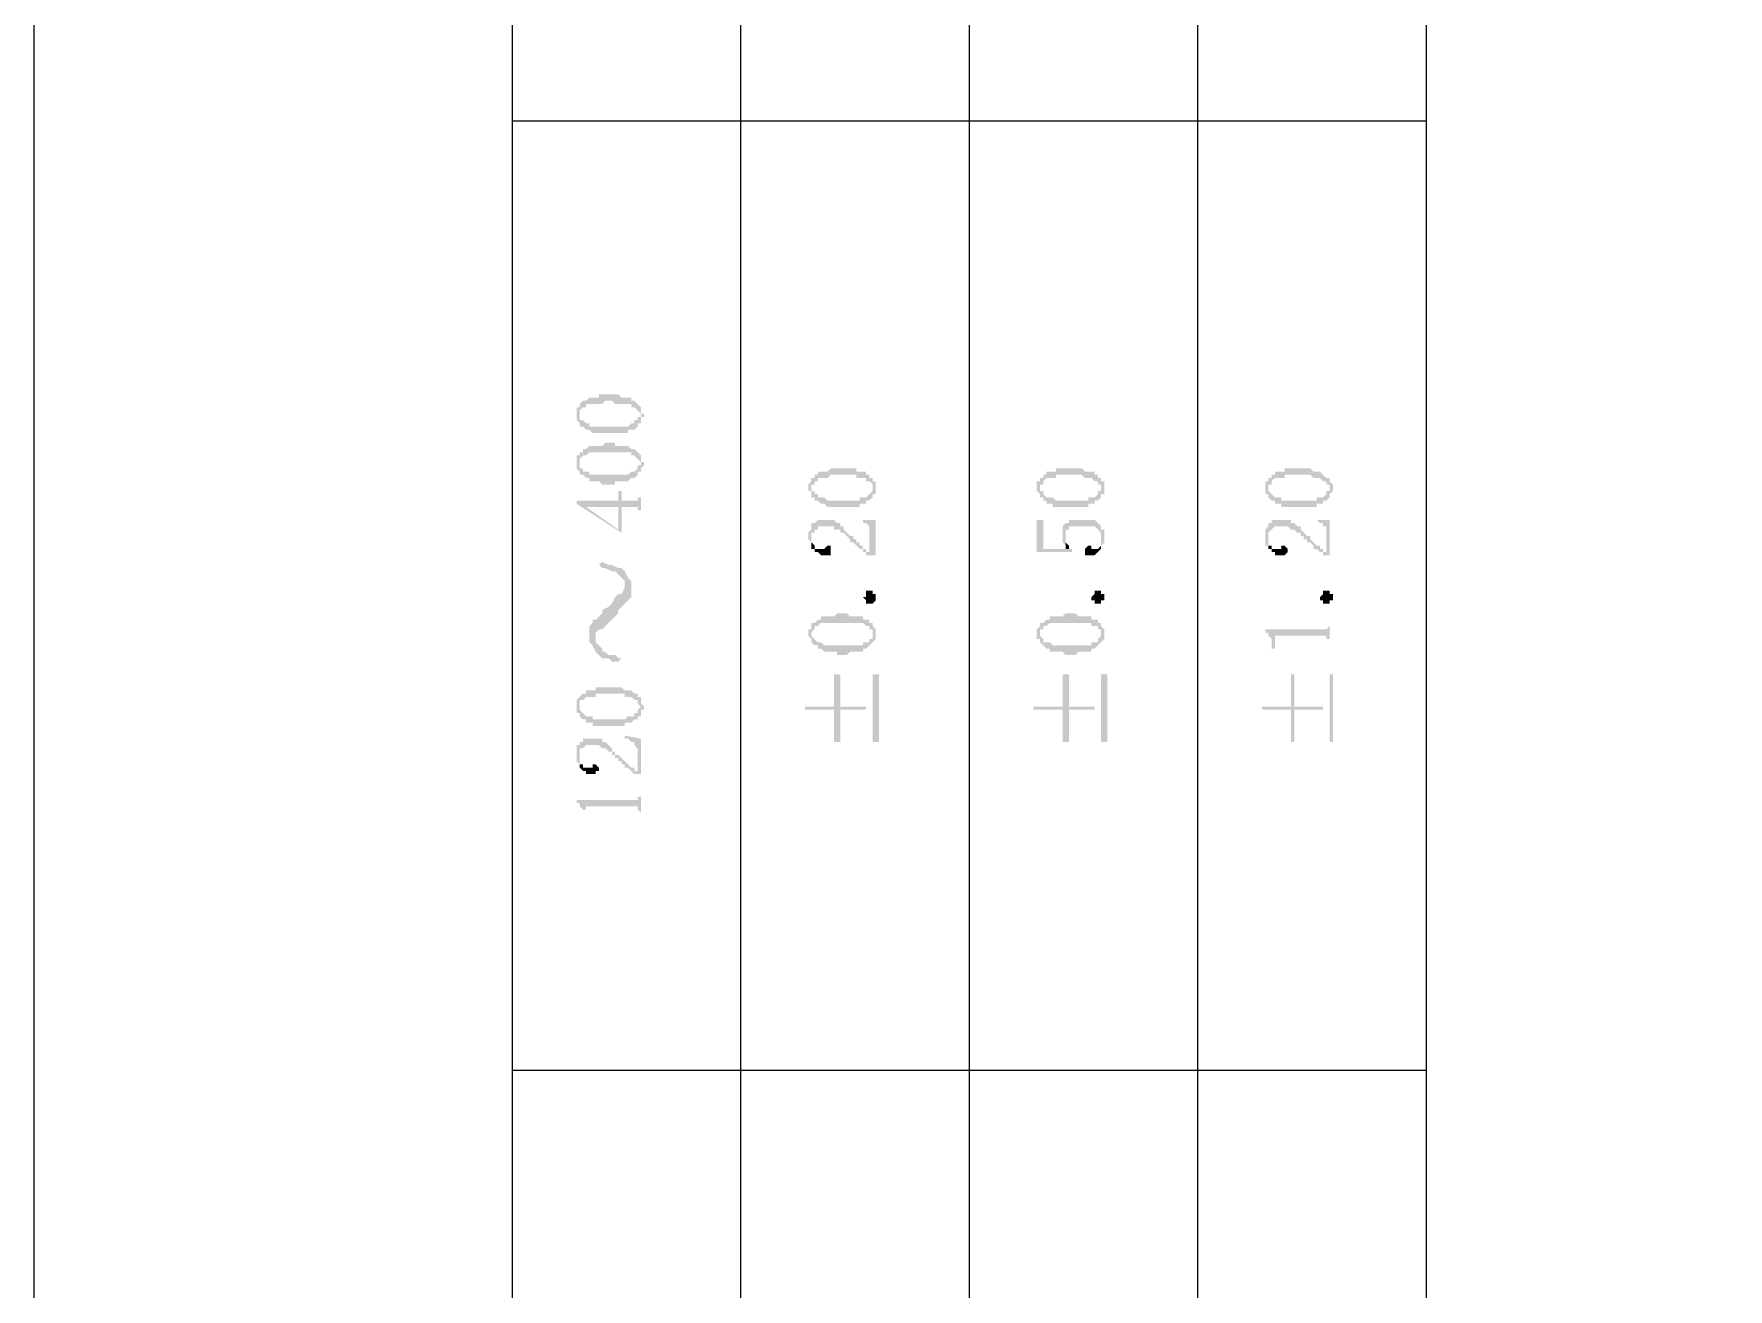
# Model space of a CAD drawing. Header units: inches. Extents: x 3613 to 8393, y -2205 to -794.
# Drawn here: x 6219.93 to 6243.69, y -1096.55 to -1078.95 of the extents above; entities that cross this region are included whole.
import ezdxf

# ---------------------------------------------------------------- set-up
doc = ezdxf.new("R2010")
doc.units = ezdxf.units.IN
doc.header["$MEASUREMENT"] = 0

msp = doc.modelspace()

# ---------------------------------------------------------------- hatches: boundary and pattern name
at = {"transparency": 33554559}
for points in [[(6227.542, -1084.279), (6227.542, -1084.324), (6227.542, -1084.369), (6227.542, -1084.369), (6227.587, -1084.414), (6227.587, -1084.279), (6227.587, -1084.234), (6227.587, -1084.234), (6227.632, -1084.188), (6227.677, -1084.188), (6227.677, -1084.143), (6227.903, -1084.143), (6227.948, -1084.098), (6228.038, -1084.098), (6228.083, -1084.143), (6228.309, -1084.143), (6228.309, -1084.188), (6228.354, -1084.188), (6228.399, -1084.234), (6228.399, -1084.234), (6228.444, -1084.279), (6228.444, -1084.188), (6228.399, -1084.143), (6228.399, -1084.143), (6228.354, -1084.098), (6228.309, -1084.098), (6228.309, -1084.053), (6228.173, -1084.053), (6228.128, -1084.008), (6227.857, -1084.008), (6227.857, -1084.053), (6227.722, -1084.053), (6227.677, -1084.098), (6227.632, -1084.098), (6227.587, -1084.143), (6227.587, -1084.188), (6227.542, -1084.188), (6227.542, -1084.234)], [(6227.587, -1084.414), (6227.587, -1084.459), (6227.632, -1084.459), (6227.677, -1084.504), (6227.722, -1084.504), (6227.767, -1084.549), (6228.264, -1084.549), (6228.264, -1084.504), (6228.354, -1084.504), (6228.399, -1084.459), (6228.399, -1084.414), (6228.444, -1084.414), (6228.444, -1084.369), (6228.444, -1084.324), (6228.489, -1084.324), (6228.489, -1084.279), (6228.444, -1084.279), (6228.444, -1084.234), (6228.444, -1084.188), (6228.444, -1084.324), (6228.399, -1084.324), (6228.399, -1084.369), (6228.354, -1084.369), (6228.354, -1084.414), (6228.309, -1084.414), (6228.264, -1084.459), (6227.722, -1084.459), (6227.722, -1084.414), (6227.677, -1084.414), (6227.632, -1084.369), (6227.587, -1084.369), (6227.587, -1084.324), (6227.587, -1084.279)], [(6227.542, -1084.956), (6227.542, -1085.001), (6227.542, -1085.046), (6227.542, -1085.046), (6227.587, -1085.091), (6227.587, -1084.956), (6227.587, -1084.911), (6227.587, -1084.911), (6227.632, -1084.865), (6227.677, -1084.865), (6227.722, -1084.82), (6228.309, -1084.82), (6228.309, -1084.865), (6228.354, -1084.865), (6228.399, -1084.911), (6228.399, -1084.911), (6228.444, -1084.956), (6228.444, -1084.865), (6228.399, -1084.82), (6228.399, -1084.82), (6228.354, -1084.775), (6228.309, -1084.775), (6228.264, -1084.73), (6228.083, -1084.73), (6228.083, -1084.685), (6227.948, -1084.685), (6227.903, -1084.73), (6227.722, -1084.73), (6227.677, -1084.775), (6227.632, -1084.775), (6227.632, -1084.82), (6227.587, -1084.82), (6227.587, -1084.865), (6227.542, -1084.865), (6227.542, -1084.911)], [(6227.587, -1085.091), (6227.587, -1085.136), (6227.632, -1085.136), (6227.677, -1085.181), (6227.722, -1085.181), (6227.722, -1085.226), (6227.857, -1085.226), (6227.903, -1085.272), (6228.083, -1085.272), (6228.083, -1085.226), (6228.264, -1085.226), (6228.309, -1085.181), (6228.354, -1085.181), (6228.399, -1085.136), (6228.399, -1085.091), (6228.444, -1085.091), (6228.444, -1085.046), (6228.444, -1085.046), (6228.489, -1085.001), (6228.489, -1084.956), (6228.444, -1084.956), (6228.444, -1084.911), (6228.444, -1084.865), (6228.444, -1085.001), (6228.399, -1085.001), (6228.399, -1085.046), (6228.399, -1085.046), (6228.354, -1085.091), (6228.309, -1085.091), (6228.264, -1085.136), (6227.722, -1085.136), (6227.722, -1085.091), (6227.632, -1085.091), (6227.632, -1085.046), (6227.587, -1085.046), (6227.587, -1085.001), (6227.587, -1084.956)], [(6230.791, -1085.317), (6230.791, -1085.362), (6230.836, -1085.362), (6230.836, -1085.407), (6230.836, -1085.452), (6230.836, -1085.317), (6230.836, -1085.272), (6230.881, -1085.272), (6230.881, -1085.226), (6230.926, -1085.226), (6230.926, -1085.181), (6231.062, -1085.181), (6231.107, -1085.136), (6231.468, -1085.136), (6231.468, -1085.181), (6231.603, -1085.181), (6231.603, -1085.226), (6231.649, -1085.226), (6231.694, -1085.272), (6231.694, -1085.317), (6231.694, -1085.181), (6231.649, -1085.181), (6231.649, -1085.136), (6231.603, -1085.136), (6231.603, -1085.091), (6231.468, -1085.091), (6231.468, -1085.046), (6231.107, -1085.046), (6231.062, -1085.091), (6230.926, -1085.091), (6230.926, -1085.136), (6230.881, -1085.136), (6230.881, -1085.181), (6230.836, -1085.181), (6230.836, -1085.226), (6230.836, -1085.226), (6230.791, -1085.272)], [(6233.995, -1085.317), (6233.995, -1085.362), (6233.995, -1085.362), (6234.041, -1085.407), (6234.041, -1085.452), (6234.041, -1085.317), (6234.041, -1085.272), (6234.086, -1085.272), (6234.086, -1085.226), (6234.086, -1085.226), (6234.131, -1085.181), (6234.266, -1085.181), (6234.266, -1085.136), (6234.627, -1085.136), (6234.672, -1085.181), (6234.763, -1085.181), (6234.808, -1085.226), (6234.853, -1085.226), (6234.853, -1085.272), (6234.898, -1085.272), (6234.898, -1085.317), (6234.898, -1085.181), (6234.853, -1085.181), (6234.853, -1085.136), (6234.808, -1085.136), (6234.808, -1085.091), (6234.672, -1085.091), (6234.627, -1085.046), (6234.266, -1085.046), (6234.266, -1085.091), (6234.131, -1085.091), (6234.131, -1085.136), (6234.086, -1085.136), (6234.086, -1085.181), (6234.041, -1085.181), (6234.041, -1085.226), (6233.995, -1085.226)], [(6237.2, -1085.317), (6237.2, -1085.362), (6237.2, -1085.407), (6237.245, -1085.407), (6237.245, -1085.452), (6237.245, -1085.317), (6237.245, -1085.272), (6237.29, -1085.272), (6237.29, -1085.226), (6237.29, -1085.226), (6237.335, -1085.181), (6237.471, -1085.181), (6237.471, -1085.136), (6237.832, -1085.136), (6237.877, -1085.181), (6237.967, -1085.181), (6238.012, -1085.226), (6238.057, -1085.226), (6238.057, -1085.272), (6238.102, -1085.272), (6238.102, -1085.317), (6238.102, -1085.181), (6238.057, -1085.181), (6238.012, -1085.136), (6238.012, -1085.136), (6237.967, -1085.091), (6237.877, -1085.091), (6237.832, -1085.046), (6237.471, -1085.046), (6237.471, -1085.091), (6237.335, -1085.091), (6237.335, -1085.136), (6237.29, -1085.136), (6237.29, -1085.181), (6237.245, -1085.181), (6237.245, -1085.226), (6237.2, -1085.226)], [(6230.836, -1085.452), (6230.881, -1085.452), (6230.881, -1085.497), (6230.926, -1085.497), (6230.972, -1085.542), (6231.017, -1085.542), (6231.062, -1085.587), (6231.513, -1085.587), (6231.513, -1085.542), (6231.603, -1085.542), (6231.603, -1085.497), (6231.649, -1085.497), (6231.694, -1085.452), (6231.694, -1085.407), (6231.739, -1085.407), (6231.739, -1085.362), (6231.739, -1085.317), (6231.739, -1085.272), (6231.739, -1085.226), (6231.694, -1085.226), (6231.694, -1085.181), (6231.694, -1085.362), (6231.694, -1085.362), (6231.649, -1085.407), (6231.649, -1085.407), (6231.603, -1085.452), (6231.513, -1085.452), (6231.513, -1085.497), (6231.062, -1085.497), (6231.017, -1085.452), (6230.926, -1085.452), (6230.926, -1085.407), (6230.881, -1085.407), (6230.881, -1085.362), (6230.836, -1085.362), (6230.836, -1085.317)], [(6234.041, -1085.452), (6234.086, -1085.452), (6234.086, -1085.497), (6234.131, -1085.497), (6234.131, -1085.542), (6234.221, -1085.542), (6234.221, -1085.587), (6234.718, -1085.587), (6234.718, -1085.542), (6234.808, -1085.542), (6234.808, -1085.497), (6234.853, -1085.497), (6234.898, -1085.452), (6234.898, -1085.407), (6234.943, -1085.407), (6234.943, -1085.362), (6234.943, -1085.317), (6234.943, -1085.272), (6234.943, -1085.226), (6234.898, -1085.226), (6234.898, -1085.181), (6234.898, -1085.362), (6234.853, -1085.362), (6234.853, -1085.407), (6234.853, -1085.407), (6234.808, -1085.452), (6234.718, -1085.452), (6234.718, -1085.497), (6234.266, -1085.497), (6234.221, -1085.452), (6234.131, -1085.452), (6234.086, -1085.407), (6234.086, -1085.362), (6234.041, -1085.362), (6234.041, -1085.317)], [(6237.245, -1085.452), (6237.245, -1085.452), (6237.29, -1085.497), (6237.335, -1085.497), (6237.335, -1085.542), (6237.426, -1085.542), (6237.426, -1085.587), (6237.922, -1085.587), (6237.922, -1085.542), (6238.012, -1085.542), (6238.012, -1085.497), (6238.057, -1085.497), (6238.102, -1085.452), (6238.102, -1085.407), (6238.102, -1085.407), (6238.148, -1085.362), (6238.148, -1085.317), (6238.148, -1085.272), (6238.148, -1085.272), (6238.102, -1085.226), (6238.102, -1085.181), (6238.102, -1085.362), (6238.057, -1085.362), (6238.057, -1085.407), (6238.057, -1085.407), (6238.012, -1085.452), (6237.922, -1085.452), (6237.922, -1085.497), (6237.426, -1085.497), (6237.426, -1085.452), (6237.335, -1085.452), (6237.29, -1085.407), (6237.29, -1085.407), (6237.245, -1085.362), (6237.245, -1085.317)], [(6227.542, -1085.497), (6227.542, -1085.542), (6228.173, -1085.949), (6228.173, -1085.587), (6228.399, -1085.587), (6228.399, -1085.633), (6228.444, -1085.633), (6228.444, -1085.723), (6228.444, -1085.362), (6228.444, -1085.452), (6228.399, -1085.452), (6228.399, -1085.497), (6228.173, -1085.497), (6228.173, -1085.362), (6228.128, -1085.362), (6228.128, -1085.903), (6227.677, -1085.587), (6227.677, -1085.587)], [(6227.542, -1085.497), (6227.677, -1085.587), (6228.128, -1085.587), (6228.128, -1085.903), (6228.128, -1085.497)], [(6230.791, -1085.994), (6230.791, -1086.039), (6230.791, -1086.039), (6230.836, -1086.084), (6230.836, -1086.129), (6230.836, -1085.994), (6230.836, -1085.949), (6230.881, -1085.949), (6230.881, -1085.903), (6230.926, -1085.903), (6230.926, -1085.858), (6231.152, -1085.858), (6231.152, -1085.903), (6231.242, -1085.903), (6231.242, -1085.949), (6231.288, -1085.949), (6231.333, -1085.994), (6231.333, -1085.994), (6231.378, -1086.039), (6231.378, -1086.084), (6231.423, -1086.084), (6231.468, -1086.129), (6231.468, -1086.129), (6231.513, -1086.174), (6231.558, -1086.174), (6231.558, -1086.219), (6231.603, -1086.219), (6231.603, -1086.264), (6231.649, -1086.264), (6231.649, -1086.219), (6231.603, -1086.219), (6231.603, -1086.174), (6231.558, -1086.174), (6231.558, -1086.129), (6231.513, -1086.129), (6231.513, -1086.084), (6231.468, -1086.084), (6231.468, -1086.039), (6231.423, -1086.039), (6231.423, -1085.994), (6231.378, -1085.994), (6231.333, -1085.949), (6231.333, -1085.949), (6231.288, -1085.903), (6231.288, -1085.858), (6231.242, -1085.858), (6231.242, -1085.813), (6231.197, -1085.813), (6231.152, -1085.768), (6230.926, -1085.768), (6230.881, -1085.813), (6230.836, -1085.813), (6230.836, -1085.858), (6230.836, -1085.903), (6230.836, -1085.903), (6230.791, -1085.949)], [(6231.513, -1085.768), (6231.558, -1085.768), (6231.558, -1085.813), (6231.603, -1085.813), (6231.649, -1085.858), (6231.649, -1086.264), (6231.739, -1086.264), (6231.739, -1085.768)], [(6233.995, -1085.768), (6233.995, -1086.219), (6234.492, -1086.219), (6234.492, -1086.174), (6234.086, -1086.174), (6234.086, -1085.768)], [(6234.357, -1085.994), (6234.357, -1086.039), (6234.357, -1086.084), (6234.357, -1086.084), (6234.402, -1086.129), (6234.402, -1085.994), (6234.402, -1085.949), (6234.402, -1085.903), (6234.447, -1085.903), (6234.447, -1085.858), (6234.808, -1085.858), (6234.853, -1085.903), (6234.853, -1085.903), (6234.898, -1085.949), (6234.898, -1086.129), (6234.898, -1086.129), (6234.943, -1086.084), (6234.943, -1086.039), (6234.943, -1085.949), (6234.943, -1085.903), (6234.898, -1085.903), (6234.898, -1085.858), (6234.898, -1085.858), (6234.853, -1085.813), (6234.853, -1085.813), (6234.808, -1085.768), (6234.447, -1085.768), (6234.447, -1085.813), (6234.402, -1085.813), (6234.357, -1085.858), (6234.357, -1085.903), (6234.357, -1085.949)], [(6237.2, -1085.994), (6237.2, -1086.039), (6237.2, -1086.129), (6237.245, -1086.129), (6237.245, -1085.994), (6237.245, -1085.949), (6237.245, -1085.949), (6237.29, -1085.903), (6237.29, -1085.903), (6237.335, -1085.858), (6237.516, -1085.858), (6237.561, -1085.903), (6237.606, -1085.903), (6237.651, -1085.949), (6237.696, -1085.949), (6237.696, -1085.994), (6237.741, -1085.994), (6237.741, -1086.039), (6237.787, -1086.039), (6237.787, -1086.084), (6237.832, -1086.084), (6237.877, -1086.129), (6237.877, -1086.174), (6237.922, -1086.174), (6237.967, -1086.219), (6238.012, -1086.219), (6238.012, -1086.264), (6238.057, -1086.264), (6238.057, -1086.219), (6238.012, -1086.219), (6238.012, -1086.174), (6237.967, -1086.174), (6237.967, -1086.129), (6237.922, -1086.129), (6237.877, -1086.084), (6237.877, -1086.084), (6237.832, -1086.039), (6237.832, -1085.994), (6237.787, -1085.994), (6237.741, -1085.949), (6237.741, -1085.949), (6237.696, -1085.903), (6237.696, -1085.858), (6237.651, -1085.858), (6237.606, -1085.813), (6237.561, -1085.813), (6237.561, -1085.768), (6237.29, -1085.768), (6237.29, -1085.813), (6237.245, -1085.813), (6237.245, -1085.858), (6237.245, -1085.858), (6237.2, -1085.903)], [(6237.877, -1085.768), (6237.922, -1085.768), (6237.967, -1085.813), (6238.012, -1085.813), (6238.012, -1085.858), (6238.057, -1085.858), (6238.057, -1086.264), (6238.102, -1086.264), (6238.102, -1085.768)], [(6234.402, -1086.129), (6234.402, -1086.174), (6234.447, -1086.174), (6234.447, -1086.129), (6234.447, -1086.129), (6234.402, -1086.084), (6234.402, -1086.039), (6234.402, -1085.994)], [(6230.836, -1086.129), (6230.836, -1086.174), (6230.881, -1086.174), (6230.881, -1086.219), (6230.926, -1086.219), (6230.972, -1086.264), (6231.107, -1086.264), (6231.107, -1086.174), (6231.107, -1086.129), (6231.062, -1086.129), (6231.017, -1086.174), (6230.881, -1086.174), (6230.881, -1086.129), (6230.881, -1086.129), (6230.836, -1086.084), (6230.836, -1086.039), (6230.836, -1086.039)], [(6234.672, -1086.219), (6234.672, -1086.264), (6234.808, -1086.264), (6234.853, -1086.219), (6234.853, -1086.219), (6234.898, -1086.174), (6234.898, -1086.039), (6234.898, -1086.084), (6234.898, -1086.129), (6234.898, -1086.129), (6234.853, -1086.174), (6234.763, -1086.174), (6234.763, -1086.129), (6234.718, -1086.129), (6234.672, -1086.174), (6234.672, -1086.174)], [(6237.245, -1086.129), (6237.245, -1086.174), (6237.29, -1086.174), (6237.29, -1086.219), (6237.335, -1086.219), (6237.335, -1086.264), (6237.471, -1086.264), (6237.516, -1086.219), (6237.516, -1086.174), (6237.516, -1086.174), (6237.471, -1086.129), (6237.426, -1086.129), (6237.426, -1086.174), (6237.29, -1086.174), (6237.29, -1086.129), (6237.245, -1086.129), (6237.245, -1086.084), (6237.245, -1086.039), (6237.245, -1086.039)], [(6227.857, -1086.4), (6227.903, -1086.445), (6227.948, -1086.445), (6228.038, -1086.49), (6228.083, -1086.49), (6228.128, -1086.535), (6228.128, -1086.535), (6228.173, -1086.58), (6228.219, -1086.626), (6228.219, -1086.941), (6228.219, -1086.941), (6228.264, -1086.896), (6228.309, -1086.851), (6228.309, -1086.626), (6228.264, -1086.58), (6228.219, -1086.49), (6228.219, -1086.49), (6228.173, -1086.445), (6228.128, -1086.445), (6228.038, -1086.4), (6227.993, -1086.4), (6227.903, -1086.355)], [(6227.722, -1087.393), (6227.722, -1087.483), (6227.767, -1087.528), (6227.812, -1087.618), (6227.812, -1087.438), (6227.812, -1087.348), (6227.857, -1087.303), (6227.903, -1087.303), (6227.948, -1087.257), (6227.993, -1087.212), (6228.038, -1087.167), (6228.083, -1087.122), (6228.128, -1087.077), (6228.128, -1087.032), (6228.173, -1086.987), (6228.219, -1086.941), (6228.219, -1086.671), (6228.219, -1086.716), (6228.173, -1086.806), (6228.128, -1086.806), (6228.083, -1086.851), (6228.038, -1086.941), (6228.038, -1086.941), (6227.993, -1086.987), (6227.903, -1087.032), (6227.903, -1087.077), (6227.857, -1087.122), (6227.812, -1087.167), (6227.767, -1087.167), (6227.767, -1087.212), (6227.722, -1087.257), (6227.722, -1087.348)], [(6231.739, -1086.851), (6231.739, -1086.896), (6231.739, -1086.896), (6231.694, -1086.941), (6231.603, -1086.941), (6231.603, -1086.896), (6231.603, -1086.896), (6231.558, -1086.851), (6231.603, -1086.851), (6231.603, -1086.806), (6231.603, -1086.761), (6231.694, -1086.761), (6231.694, -1086.806), (6231.739, -1086.806), (6231.739, -1086.851)], [(6234.943, -1086.851), (6234.943, -1086.896), (6234.898, -1086.896), (6234.898, -1086.941), (6234.808, -1086.941), (6234.808, -1086.896), (6234.763, -1086.896), (6234.763, -1086.851), (6234.763, -1086.851), (6234.808, -1086.806), (6234.808, -1086.761), (6234.898, -1086.761), (6234.898, -1086.806), (6234.943, -1086.806), (6234.943, -1086.851)], [(6238.148, -1086.851), (6238.148, -1086.896), (6238.102, -1086.896), (6238.102, -1086.941), (6238.012, -1086.941), (6238.012, -1086.896), (6237.967, -1086.896), (6237.967, -1086.851), (6237.967, -1086.851), (6238.012, -1086.806), (6238.012, -1086.761), (6238.102, -1086.761), (6238.102, -1086.806), (6238.148, -1086.806), (6238.148, -1086.851)], [(6230.791, -1087.348), (6230.791, -1087.393), (6230.791, -1087.393), (6230.836, -1087.438), (6230.836, -1087.483), (6230.836, -1087.348), (6230.836, -1087.348), (6230.881, -1087.303), (6230.881, -1087.257), (6230.926, -1087.257), (6230.972, -1087.212), (6231.558, -1087.212), (6231.603, -1087.257), (6231.649, -1087.257), (6231.649, -1087.303), (6231.694, -1087.303), (6231.694, -1087.348), (6231.694, -1087.212), (6231.649, -1087.212), (6231.649, -1087.167), (6231.558, -1087.167), (6231.558, -1087.122), (6231.378, -1087.122), (6231.333, -1087.077), (6231.197, -1087.077), (6231.152, -1087.122), (6230.972, -1087.122), (6230.972, -1087.167), (6230.926, -1087.167), (6230.881, -1087.212), (6230.836, -1087.212), (6230.836, -1087.257), (6230.836, -1087.303), (6230.791, -1087.303)], [(6233.995, -1087.348), (6233.995, -1087.393), (6233.995, -1087.438), (6234.041, -1087.438), (6234.041, -1087.483), (6234.041, -1087.348), (6234.041, -1087.303), (6234.086, -1087.303), (6234.086, -1087.257), (6234.131, -1087.257), (6234.176, -1087.212), (6234.763, -1087.212), (6234.763, -1087.257), (6234.853, -1087.257), (6234.853, -1087.303), (6234.898, -1087.303), (6234.898, -1087.348), (6234.898, -1087.212), (6234.853, -1087.212), (6234.853, -1087.167), (6234.763, -1087.167), (6234.763, -1087.122), (6234.582, -1087.122), (6234.537, -1087.077), (6234.402, -1087.077), (6234.357, -1087.122), (6234.176, -1087.122), (6234.176, -1087.167), (6234.131, -1087.167), (6234.086, -1087.212), (6234.041, -1087.212), (6234.041, -1087.257), (6234.041, -1087.257), (6233.995, -1087.303)], [(6237.2, -1087.303), (6237.2, -1087.348), (6237.245, -1087.348), (6237.245, -1087.393), (6237.245, -1087.393), (6237.29, -1087.438), (6237.29, -1087.573), (6237.335, -1087.573), (6237.335, -1087.438), (6237.335, -1087.393), (6238.057, -1087.393), (6238.057, -1087.438), (6238.102, -1087.438), (6238.102, -1087.573), (6238.102, -1087.167), (6238.102, -1087.257), (6238.102, -1087.257), (6238.057, -1087.303), (6238.012, -1087.303)], [(6230.836, -1087.483), (6230.881, -1087.528), (6230.926, -1087.528), (6230.926, -1087.573), (6230.972, -1087.573), (6231.017, -1087.618), (6231.197, -1087.618), (6231.197, -1087.664), (6231.333, -1087.664), (6231.378, -1087.618), (6231.558, -1087.618), (6231.558, -1087.573), (6231.603, -1087.573), (6231.649, -1087.528), (6231.649, -1087.528), (6231.694, -1087.483), (6231.694, -1087.483), (6231.739, -1087.438), (6231.739, -1087.348), (6231.739, -1087.303), (6231.739, -1087.303), (6231.694, -1087.257), (6231.694, -1087.393), (6231.694, -1087.438), (6231.649, -1087.438), (6231.649, -1087.483), (6231.558, -1087.483), (6231.558, -1087.528), (6231.017, -1087.528), (6230.972, -1087.483), (6230.926, -1087.483), (6230.881, -1087.438), (6230.881, -1087.438), (6230.836, -1087.393), (6230.836, -1087.348)], [(6234.041, -1087.483), (6234.086, -1087.528), (6234.086, -1087.528), (6234.131, -1087.573), (6234.176, -1087.573), (6234.176, -1087.618), (6234.357, -1087.618), (6234.402, -1087.664), (6234.537, -1087.664), (6234.582, -1087.618), (6234.763, -1087.618), (6234.763, -1087.573), (6234.808, -1087.573), (6234.853, -1087.528), (6234.853, -1087.528), (6234.898, -1087.483), (6234.898, -1087.483), (6234.943, -1087.438), (6234.943, -1087.348), (6234.943, -1087.303), (6234.943, -1087.303), (6234.898, -1087.257), (6234.898, -1087.393), (6234.898, -1087.393), (6234.853, -1087.438), (6234.853, -1087.483), (6234.763, -1087.483), (6234.763, -1087.528), (6234.221, -1087.528), (6234.176, -1087.483), (6234.086, -1087.483), (6234.086, -1087.438), (6234.086, -1087.438), (6234.041, -1087.393), (6234.041, -1087.348)], [(6227.812, -1087.618), (6227.812, -1087.618), (6227.857, -1087.664), (6227.903, -1087.709), (6227.993, -1087.709), (6228.038, -1087.754), (6228.128, -1087.754), (6228.173, -1087.709), (6228.128, -1087.709), (6228.083, -1087.664), (6227.993, -1087.664), (6227.948, -1087.618), (6227.903, -1087.618), (6227.903, -1087.573), (6227.857, -1087.528), (6227.812, -1087.483), (6227.812, -1087.438)], [(6227.542, -1088.386), (6227.542, -1088.431), (6227.542, -1088.476), (6227.587, -1088.476), (6227.587, -1088.521), (6227.587, -1088.386), (6227.587, -1088.341), (6227.587, -1088.295), (6227.632, -1088.295), (6227.677, -1088.25), (6227.812, -1088.25), (6227.812, -1088.205), (6228.219, -1088.205), (6228.219, -1088.25), (6228.309, -1088.25), (6228.354, -1088.295), (6228.399, -1088.295), (6228.399, -1088.341), (6228.399, -1088.341), (6228.444, -1088.386), (6228.444, -1088.25), (6228.399, -1088.25), (6228.399, -1088.205), (6228.354, -1088.205), (6228.309, -1088.16), (6228.219, -1088.16), (6228.173, -1088.115), (6227.812, -1088.115), (6227.812, -1088.16), (6227.677, -1088.16), (6227.677, -1088.205), (6227.632, -1088.205), (6227.587, -1088.25), (6227.587, -1088.25), (6227.542, -1088.295), (6227.542, -1088.341), (6227.542, -1088.341)], [(6230.746, -1088.386), (6230.746, -1088.431), (6231.152, -1088.431), (6231.152, -1088.882), (6231.242, -1088.882), (6231.242, -1088.431), (6231.603, -1088.431), (6231.603, -1088.386), (6231.242, -1088.386), (6231.242, -1087.934), (6231.152, -1087.934), (6231.152, -1088.386)], [(6231.784, -1088.882), (6231.784, -1087.934), (6231.694, -1087.934), (6231.694, -1088.882)], [(6233.95, -1088.386), (6233.95, -1088.431), (6234.357, -1088.431), (6234.357, -1088.882), (6234.447, -1088.882), (6234.447, -1088.431), (6234.808, -1088.431), (6234.808, -1088.386), (6234.447, -1088.386), (6234.447, -1087.934), (6234.357, -1087.934), (6234.357, -1088.386)], [(6234.988, -1088.882), (6234.988, -1087.934), (6234.898, -1087.934), (6234.898, -1088.882)], [(6237.155, -1088.386), (6237.155, -1088.431), (6237.561, -1088.431), (6237.561, -1088.882), (6237.606, -1088.882), (6237.606, -1088.431), (6238.012, -1088.431), (6238.012, -1088.386), (6237.606, -1088.386), (6237.606, -1087.934), (6237.561, -1087.934), (6237.561, -1088.386)], [(6238.148, -1088.882), (6238.148, -1087.934), (6238.102, -1087.934), (6238.102, -1088.882)], [(6227.587, -1088.521), (6227.587, -1088.521), (6227.632, -1088.566), (6227.677, -1088.566), (6227.677, -1088.611), (6227.767, -1088.611), (6227.767, -1088.656), (6228.219, -1088.656), (6228.219, -1088.611), (6228.309, -1088.611), (6228.354, -1088.566), (6228.399, -1088.566), (6228.399, -1088.521), (6228.444, -1088.521), (6228.444, -1088.476), (6228.444, -1088.431), (6228.489, -1088.431), (6228.489, -1088.386), (6228.489, -1088.386), (6228.444, -1088.341), (6228.444, -1088.295), (6228.444, -1088.25), (6228.444, -1088.386), (6228.444, -1088.386), (6228.399, -1088.431), (6228.399, -1088.476), (6228.354, -1088.476), (6228.354, -1088.521), (6228.264, -1088.521), (6228.219, -1088.566), (6227.767, -1088.566), (6227.767, -1088.521), (6227.677, -1088.521), (6227.632, -1088.476), (6227.632, -1088.476), (6227.587, -1088.431), (6227.587, -1088.386)], [(6227.542, -1089.063), (6227.542, -1089.108), (6227.542, -1089.153), (6227.542, -1089.153), (6227.587, -1089.198), (6227.587, -1089.063), (6227.587, -1089.018), (6227.587, -1088.972), (6227.632, -1088.972), (6227.677, -1088.927), (6227.857, -1088.927), (6227.903, -1088.972), (6227.948, -1088.972), (6227.993, -1089.018), (6228.038, -1089.018), (6228.038, -1089.063), (6228.083, -1089.063), (6228.083, -1089.108), (6228.128, -1089.108), (6228.128, -1089.153), (6228.173, -1089.153), (6228.173, -1089.198), (6228.219, -1089.198), (6228.219, -1089.243), (6228.264, -1089.243), (6228.309, -1089.288), (6228.309, -1089.288), (6228.354, -1089.333), (6228.399, -1089.333), (6228.399, -1089.288), (6228.354, -1089.288), (6228.354, -1089.243), (6228.309, -1089.243), (6228.264, -1089.198), (6228.264, -1089.198), (6228.219, -1089.153), (6228.219, -1089.153), (6228.173, -1089.108), (6228.173, -1089.108), (6228.128, -1089.063), (6228.083, -1089.063), (6228.083, -1089.018), (6228.038, -1089.018), (6228.038, -1088.972), (6227.993, -1088.927), (6227.993, -1088.927), (6227.948, -1088.882), (6227.903, -1088.882), (6227.903, -1088.837), (6227.632, -1088.837), (6227.632, -1088.882), (6227.587, -1088.882), (6227.587, -1088.927), (6227.542, -1088.927), (6227.542, -1088.972)], [(6228.219, -1088.792), (6228.219, -1088.837), (6228.264, -1088.837), (6228.309, -1088.882), (6228.354, -1088.882), (6228.354, -1088.927), (6228.354, -1088.927), (6228.399, -1088.972), (6228.399, -1089.333), (6228.444, -1089.333), (6228.444, -1088.837)], [(6227.587, -1089.198), (6227.587, -1089.243), (6227.587, -1089.243), (6227.632, -1089.288), (6227.677, -1089.288), (6227.677, -1089.333), (6227.812, -1089.333), (6227.812, -1089.288), (6227.857, -1089.288), (6227.857, -1089.243), (6227.857, -1089.243), (6227.812, -1089.198), (6227.767, -1089.198), (6227.767, -1089.243), (6227.632, -1089.243), (6227.632, -1089.198), (6227.587, -1089.198), (6227.587, -1089.153), (6227.587, -1089.108), (6227.587, -1089.108)], [(6227.542, -1089.695), (6227.542, -1089.74), (6227.587, -1089.74), (6227.587, -1089.785), (6227.587, -1089.785), (6227.632, -1089.83), (6227.632, -1089.875), (6227.632, -1089.92), (6227.632, -1089.83), (6227.677, -1089.83), (6227.677, -1089.785), (6228.399, -1089.785), (6228.399, -1089.83), (6228.399, -1089.83), (6228.444, -1089.875), (6228.444, -1089.92), (6228.444, -1089.559), (6228.444, -1089.649), (6228.399, -1089.649), (6228.399, -1089.695), (6228.354, -1089.695)]]:
    msp.add_hatch(color=256, dxfattribs=at).paths.add_polyline_path(points)

# ---------------------------------------------------------------- linework, layer by layer
msp.add_line((6226.639, -894.646), (6226.639, -1181.386))
msp.add_lwpolyline([(6639.932, -1185.646), (6639.932, -888.646), (6219.932, -888.646), (6219.932, -1185.646)], close=True)
for points in [[(6239.456, -894.646), (6239.456, -1181.386)], [(6229.843, -1067.038), (6229.843, -1160.056)], [(6233.048, -1067.038), (6233.048, -1160.056)], [(6236.252, -1067.038), (6236.252, -1160.056)], [(6226.639, -1080.172), (6239.456, -1080.172)], [(6226.639, -1093.486), (6239.456, -1093.486)]]:
    msp.add_lwpolyline(points)

doc.saveas('drawing.dxf')
